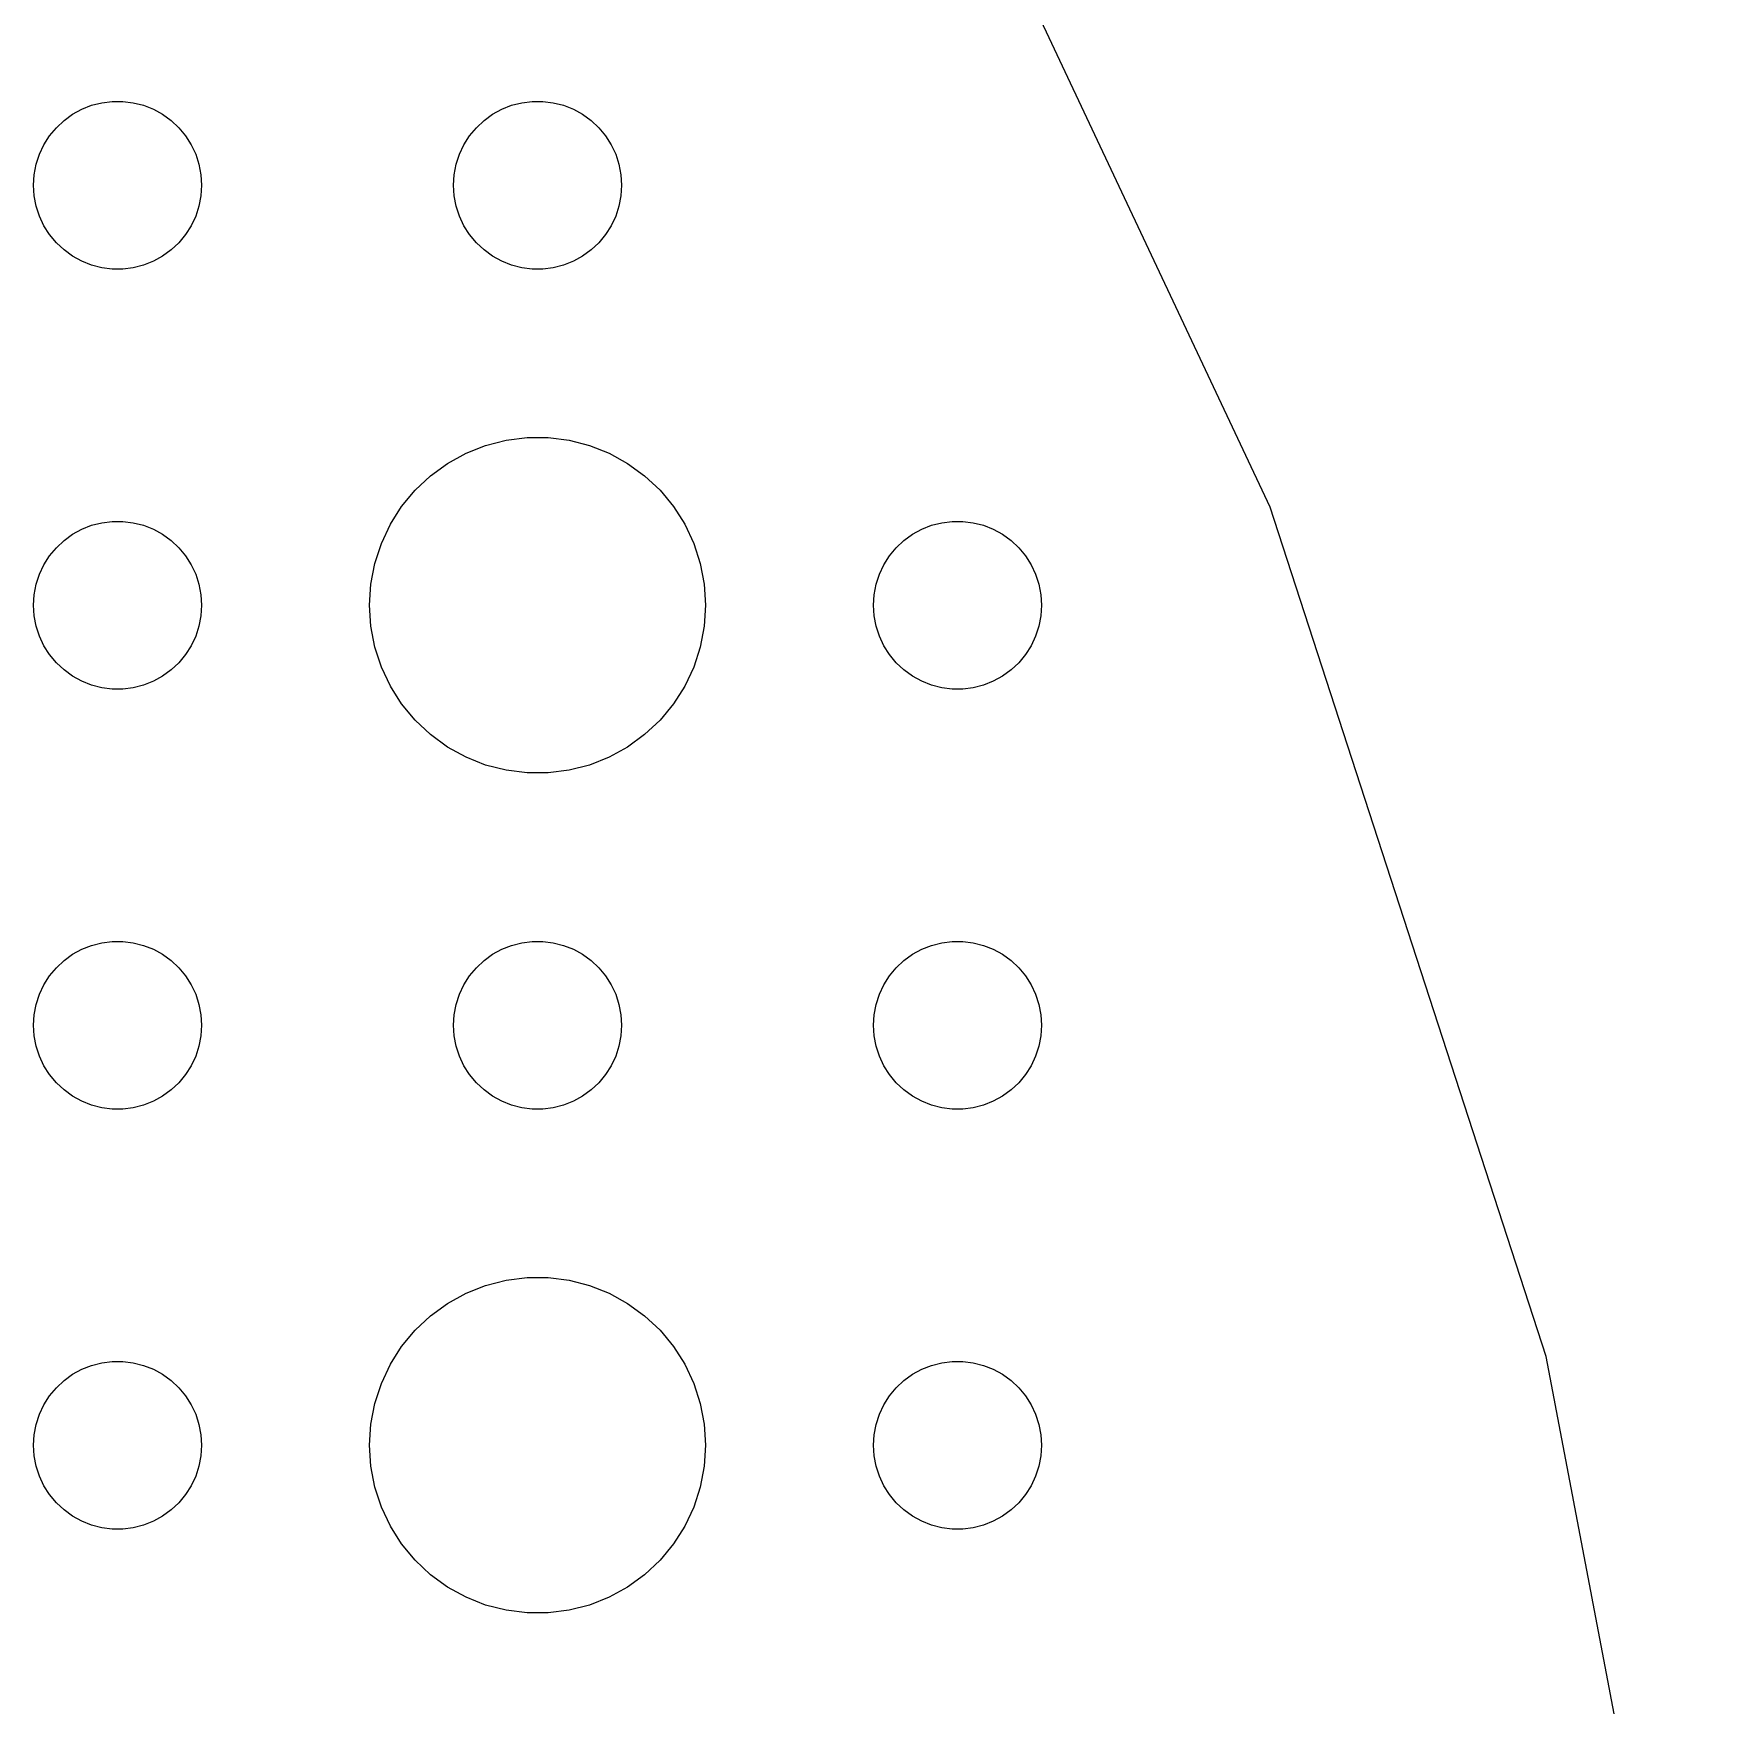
# Model space of a CAD drawing. Header units: metres. Extents: x -127 to 127, y -127 to 127.
# Drawn here: x 96 to 126, y 25.35 to 55.21 of the extents above; entities that cross this region are included whole.
import ezdxf

# ---------------------------------------------------------------- set-up
doc = ezdxf.new("R2010")
doc.units = ezdxf.units.M

msp = doc.modelspace()

# ---------------------------------------------------------------- linework, layer by layer
for p, q in [((118.082, 46.7518), (111.291, 61.1827)), ((96.5439, 53.6558), (96.6963, 53.7665)), ((96.6963, 53.7665), (96.8613, 53.8572)), ((96.8613, 53.8572), (97.0365, 53.9266)), ((97.0365, 53.9266), (97.2189, 53.9734)), ((97.2189, 53.9734), (97.4058, 53.997)), ((97.4058, 53.997), (97.5942, 53.997)), ((97.5942, 53.997), (97.7811, 53.9734)), ((97.7811, 53.9734), (97.9635, 53.9266)), ((97.9635, 53.9266), (98.1387, 53.8572)), ((98.1387, 53.8572), (98.3037, 53.7665)), ((98.3037, 53.7665), (98.4561, 53.6558)), ((104.044, 53.6558), (104.196, 53.7665)), ((104.196, 53.7665), (104.361, 53.8572)), ((104.361, 53.8572), (104.536, 53.9266)), ((104.536, 53.9266), (104.719, 53.9734)), ((104.719, 53.9734), (104.906, 53.997)), ((104.906, 53.997), (105.094, 53.997)), ((105.094, 53.997), (105.281, 53.9734)), ((105.281, 53.9734), (105.464, 53.9266)), ((105.464, 53.9266), (105.639, 53.8572)), ((105.639, 53.8572), (105.804, 53.7665)), ((105.804, 53.7665), (105.956, 53.6558)), ((96.2865, 53.3817), (96.4065, 53.5268)), ((96.4065, 53.5268), (96.5439, 53.6558)), ((98.4561, 53.6558), (98.5934, 53.5268)), ((98.5934, 53.5268), (98.7135, 53.3817)), ((103.786, 53.3817), (103.907, 53.5268)), ((103.907, 53.5268), (104.044, 53.6558)), ((105.956, 53.6558), (106.093, 53.5268)), ((106.093, 53.5268), (106.214, 53.3817)), ((96.1053, 53.0522), (96.1855, 53.2226)), ((96.1855, 53.2226), (96.2865, 53.3817)), ((98.7135, 53.3817), (98.8145, 53.2226)), ((98.8145, 53.2226), (98.8947, 53.0522)), ((103.605, 53.0522), (103.686, 53.2226)), ((103.686, 53.2226), (103.786, 53.3817)), ((106.214, 53.3817), (106.314, 53.2226)), ((106.314, 53.2226), (106.395, 53.0522)), ((96.0118, 52.688), (96.0471, 52.873)), ((96.0471, 52.873), (96.1053, 53.0522)), ((98.8947, 53.0522), (98.9529, 52.873)), ((98.9529, 52.873), (98.9882, 52.688)), ((103.512, 52.688), (103.547, 52.873)), ((103.547, 52.873), (103.605, 53.0522)), ((106.395, 53.0522), (106.453, 52.873)), ((106.453, 52.873), (106.488, 52.688)), ((96, 52.5), (96.0118, 52.688)), ((96.0118, 52.312), (96, 52.5)), ((98.9882, 52.688), (99, 52.5)), ((99, 52.5), (98.9882, 52.312)), ((103.5, 52.5), (103.512, 52.688)), ((103.512, 52.312), (103.5, 52.5)), ((106.488, 52.688), (106.5, 52.5)), ((106.5, 52.5), (106.488, 52.312)), ((96.0471, 52.127), (96.0118, 52.312)), ((98.9882, 52.312), (98.9529, 52.127)), ((103.547, 52.127), (103.512, 52.312)), ((106.488, 52.312), (106.453, 52.127)), ((96.1053, 51.9478), (96.0471, 52.127)), ((96.1855, 51.7774), (96.1053, 51.9478)), ((98.8947, 51.9478), (98.8145, 51.7774)), ((98.9529, 52.127), (98.8947, 51.9478)), ((103.605, 51.9478), (103.547, 52.127)), ((103.686, 51.7774), (103.605, 51.9478)), ((106.395, 51.9478), (106.314, 51.7774)), ((106.453, 52.127), (106.395, 51.9478)), ((96.2865, 51.6183), (96.1855, 51.7774)), ((96.4065, 51.4732), (96.2865, 51.6183)), ((98.7135, 51.6183), (98.5934, 51.4732)), ((98.8145, 51.7774), (98.7135, 51.6183)), ((103.786, 51.6183), (103.686, 51.7774)), ((103.907, 51.4732), (103.786, 51.6183)), ((106.214, 51.6183), (106.093, 51.4732)), ((106.314, 51.7774), (106.214, 51.6183)), ((96.5439, 51.3442), (96.4065, 51.4732)), ((96.6963, 51.2335), (96.5439, 51.3442)), ((98.4561, 51.3442), (98.3037, 51.2335)), ((98.5934, 51.4732), (98.4561, 51.3442)), ((104.044, 51.3442), (103.907, 51.4732)), ((104.196, 51.2335), (104.044, 51.3442)), ((105.956, 51.3442), (105.804, 51.2335)), ((106.093, 51.4732), (105.956, 51.3442)), ((96.8613, 51.1428), (96.6963, 51.2335)), ((97.0365, 51.0734), (96.8613, 51.1428)), ((97.2189, 51.0266), (97.0365, 51.0734)), ((97.4058, 51.003), (97.2189, 51.0266)), ((97.5942, 51.003), (97.4058, 51.003)), ((97.7811, 51.0266), (97.5942, 51.003)), ((97.9635, 51.0734), (97.7811, 51.0266)), ((98.1387, 51.1428), (97.9635, 51.0734)), ((98.3037, 51.2335), (98.1387, 51.1428)), ((104.361, 51.1428), (104.196, 51.2335)), ((104.536, 51.0734), (104.361, 51.1428)), ((104.719, 51.0266), (104.536, 51.0734)), ((104.906, 51.003), (104.719, 51.0266)), ((105.094, 51.003), (104.906, 51.003)), ((105.281, 51.0266), (105.094, 51.003)), ((105.464, 51.0734), (105.281, 51.0266)), ((105.639, 51.1428), (105.464, 51.0734)), ((105.804, 51.2335), (105.639, 51.1428)), ((103.393, 47.533), (103.723, 47.7145)), ((103.723, 47.7145), (104.073, 47.8532)), ((104.073, 47.8532), (104.438, 47.9469)), ((104.438, 47.9469), (104.812, 47.9941)), ((104.812, 47.9941), (105.188, 47.9941)), ((105.188, 47.9941), (105.562, 47.9469)), ((105.562, 47.9469), (105.927, 47.8532)), ((105.927, 47.8532), (106.277, 47.7145)), ((106.277, 47.7145), (106.607, 47.533)), ((103.088, 47.3115), (103.393, 47.533)), ((106.607, 47.533), (106.912, 47.3115)), ((102.813, 47.0536), (103.088, 47.3115)), ((106.912, 47.3115), (107.187, 47.0536)), ((102.573, 46.7634), (102.813, 47.0536)), ((107.187, 47.0536), (107.427, 46.7634)), ((102.371, 46.4453), (102.573, 46.7634)), ((107.427, 46.7634), (107.629, 46.4453)), ((123.01, 31.5836), (118.082, 46.7518)), ((96.5439, 46.1558), (96.6963, 46.2665)), ((96.6963, 46.2665), (96.8613, 46.3572)), ((96.8613, 46.3572), (97.0365, 46.4266)), ((97.0365, 46.4266), (97.2189, 46.4734)), ((97.2189, 46.4734), (97.4058, 46.497)), ((97.4058, 46.497), (97.5942, 46.497)), ((97.5942, 46.497), (97.7811, 46.4734)), ((97.7811, 46.4734), (97.9635, 46.4266)), ((97.9635, 46.4266), (98.1387, 46.3572)), ((98.1387, 46.3572), (98.3037, 46.2665)), ((98.3037, 46.2665), (98.4561, 46.1558)), ((102.211, 46.1044), (102.371, 46.4453)), ((107.629, 46.4453), (107.789, 46.1044)), ((111.544, 46.1558), (111.696, 46.2665)), ((111.696, 46.2665), (111.861, 46.3572)), ((111.861, 46.3572), (112.036, 46.4266)), ((112.036, 46.4266), (112.219, 46.4734)), ((112.219, 46.4734), (112.406, 46.497)), ((112.406, 46.497), (112.594, 46.497)), ((112.594, 46.497), (112.781, 46.4734)), ((112.781, 46.4734), (112.964, 46.4266)), ((112.964, 46.4266), (113.139, 46.3572)), ((113.139, 46.3572), (113.304, 46.2665)), ((113.304, 46.2665), (113.456, 46.1558)), ((96.2865, 45.8817), (96.4065, 46.0268)), ((96.4065, 46.0268), (96.5439, 46.1558)), ((98.4561, 46.1558), (98.5934, 46.0268)), ((98.5934, 46.0268), (98.7135, 45.8817)), ((102.094, 45.7461), (102.211, 46.1044)), ((107.789, 46.1044), (107.906, 45.7461)), ((111.286, 45.8817), (111.407, 46.0268)), ((111.407, 46.0268), (111.544, 46.1558)), ((113.456, 46.1558), (113.593, 46.0268)), ((113.593, 46.0268), (113.714, 45.8817)), ((96.1053, 45.5522), (96.1855, 45.7226)), ((96.1855, 45.7226), (96.2865, 45.8817)), ((98.7135, 45.8817), (98.8145, 45.7226)), ((98.8145, 45.7226), (98.8947, 45.5522)), ((102.024, 45.376), (102.094, 45.7461)), ((107.906, 45.7461), (107.976, 45.376)), ((111.105, 45.5522), (111.186, 45.7226)), ((111.186, 45.7226), (111.286, 45.8817)), ((113.714, 45.8817), (113.814, 45.7226)), ((113.814, 45.7226), (113.895, 45.5522)), ((96.0118, 45.188), (96.0471, 45.373)), ((96.0471, 45.373), (96.1053, 45.5522)), ((98.8947, 45.5522), (98.9529, 45.373)), ((98.9529, 45.373), (98.9882, 45.188)), ((102, 45), (102.024, 45.376)), ((107.976, 45.376), (108, 45)), ((111.012, 45.188), (111.047, 45.373)), ((111.047, 45.373), (111.105, 45.5522)), ((113.895, 45.5522), (113.953, 45.373)), ((113.953, 45.373), (113.988, 45.188)), ((96, 45), (96.0118, 45.188)), ((96.0118, 44.812), (96, 45)), ((98.9882, 45.188), (99, 45)), ((99, 45), (98.9882, 44.812)), ((102.024, 44.624), (102, 45)), ((108, 45), (107.976, 44.624)), ((111, 45), (111.012, 45.188)), ((111.012, 44.812), (111, 45)), ((113.988, 45.188), (114, 45)), ((114, 45), (113.988, 44.812)), ((96.0471, 44.627), (96.0118, 44.812)), ((98.9882, 44.812), (98.9529, 44.627)), ((111.047, 44.627), (111.012, 44.812)), ((113.988, 44.812), (113.953, 44.627)), ((96.1053, 44.4478), (96.0471, 44.627)), ((96.1855, 44.2774), (96.1053, 44.4478)), ((98.8947, 44.4478), (98.8145, 44.2774)), ((98.9529, 44.627), (98.8947, 44.4478)), ((102.094, 44.2539), (102.024, 44.624)), ((107.976, 44.624), (107.906, 44.2539)), ((111.105, 44.4478), (111.047, 44.627)), ((111.186, 44.2774), (111.105, 44.4478)), ((113.895, 44.4478), (113.814, 44.2774)), ((113.953, 44.627), (113.895, 44.4478)), ((96.2865, 44.1183), (96.1855, 44.2774)), ((96.4065, 43.9732), (96.2865, 44.1183)), ((98.7135, 44.1183), (98.5934, 43.9732)), ((98.8145, 44.2774), (98.7135, 44.1183)), ((102.211, 43.8956), (102.094, 44.2539)), ((107.906, 44.2539), (107.789, 43.8956)), ((111.286, 44.1183), (111.186, 44.2774)), ((111.407, 43.9732), (111.286, 44.1183)), ((113.714, 44.1183), (113.593, 43.9732)), ((113.814, 44.2774), (113.714, 44.1183)), ((96.5439, 43.8442), (96.4065, 43.9732)), ((96.6963, 43.7335), (96.5439, 43.8442)), ((98.4561, 43.8442), (98.3037, 43.7335)), ((98.5934, 43.9732), (98.4561, 43.8442)), ((102.371, 43.5547), (102.211, 43.8956)), ((107.789, 43.8956), (107.629, 43.5547)), ((111.544, 43.8442), (111.407, 43.9732)), ((111.696, 43.7335), (111.544, 43.8442)), ((113.456, 43.8442), (113.304, 43.7335)), ((113.593, 43.9732), (113.456, 43.8442)), ((96.8613, 43.6428), (96.6963, 43.7335)), ((97.0365, 43.5734), (96.8613, 43.6428)), ((97.2189, 43.5266), (97.0365, 43.5734)), ((97.4058, 43.503), (97.2189, 43.5266)), ((97.5942, 43.503), (97.4058, 43.503)), ((97.7811, 43.5266), (97.5942, 43.503)), ((97.9635, 43.5734), (97.7811, 43.5266)), ((98.1387, 43.6428), (97.9635, 43.5734)), ((98.3037, 43.7335), (98.1387, 43.6428)), ((102.573, 43.2366), (102.371, 43.5547)), ((107.629, 43.5547), (107.427, 43.2366)), ((111.861, 43.6428), (111.696, 43.7335)), ((112.036, 43.5734), (111.861, 43.6428)), ((112.219, 43.5266), (112.036, 43.5734)), ((112.406, 43.503), (112.219, 43.5266)), ((112.594, 43.503), (112.406, 43.503)), ((112.781, 43.5266), (112.594, 43.503)), ((112.964, 43.5734), (112.781, 43.5266)), ((113.139, 43.6428), (112.964, 43.5734)), ((113.304, 43.7335), (113.139, 43.6428)), ((102.813, 42.9464), (102.573, 43.2366)), ((107.427, 43.2366), (107.187, 42.9464)), ((103.088, 42.6885), (102.813, 42.9464)), ((107.187, 42.9464), (106.912, 42.6885)), ((103.393, 42.467), (103.088, 42.6885)), ((106.912, 42.6885), (106.607, 42.467)), ((103.723, 42.2855), (103.393, 42.467)), ((106.607, 42.467), (106.277, 42.2855)), ((104.073, 42.1468), (103.723, 42.2855)), ((104.438, 42.0531), (104.073, 42.1468)), ((104.812, 42.0059), (104.438, 42.0531)), ((105.188, 42.0059), (104.812, 42.0059)), ((105.562, 42.0531), (105.188, 42.0059)), ((105.927, 42.1468), (105.562, 42.0531)), ((106.277, 42.2855), (105.927, 42.1468)), ((96.5439, 38.6558), (96.6963, 38.7665)), ((96.6963, 38.7665), (96.8613, 38.8572)), ((96.8613, 38.8572), (97.0365, 38.9266)), ((97.0365, 38.9266), (97.2189, 38.9734)), ((97.2189, 38.9734), (97.4058, 38.997)), ((97.4058, 38.997), (97.5942, 38.997)), ((97.5942, 38.997), (97.7811, 38.9734)), ((97.7811, 38.9734), (97.9635, 38.9266)), ((97.9635, 38.9266), (98.1387, 38.8572)), ((98.1387, 38.8572), (98.3037, 38.7665)), ((98.3037, 38.7665), (98.4561, 38.6558)), ((104.044, 38.6558), (104.196, 38.7665)), ((104.196, 38.7665), (104.361, 38.8572)), ((104.361, 38.8572), (104.536, 38.9266)), ((104.536, 38.9266), (104.719, 38.9734)), ((104.719, 38.9734), (104.906, 38.997)), ((104.906, 38.997), (105.094, 38.997)), ((105.094, 38.997), (105.281, 38.9734)), ((105.281, 38.9734), (105.464, 38.9266)), ((105.464, 38.9266), (105.639, 38.8572)), ((105.639, 38.8572), (105.804, 38.7665)), ((105.804, 38.7665), (105.956, 38.6558)), ((111.544, 38.6558), (111.696, 38.7665)), ((111.696, 38.7665), (111.861, 38.8572)), ((111.861, 38.8572), (112.036, 38.9266)), ((112.036, 38.9266), (112.219, 38.9734)), ((112.219, 38.9734), (112.406, 38.997)), ((112.406, 38.997), (112.594, 38.997)), ((112.594, 38.997), (112.781, 38.9734)), ((112.781, 38.9734), (112.964, 38.9266)), ((112.964, 38.9266), (113.139, 38.8572)), ((113.139, 38.8572), (113.304, 38.7665)), ((113.304, 38.7665), (113.456, 38.6558)), ((96.2865, 38.3817), (96.4065, 38.5268)), ((96.4065, 38.5268), (96.5439, 38.6558)), ((98.4561, 38.6558), (98.5934, 38.5268)), ((98.5934, 38.5268), (98.7135, 38.3817)), ((103.786, 38.3817), (103.907, 38.5268)), ((103.907, 38.5268), (104.044, 38.6558)), ((105.956, 38.6558), (106.093, 38.5268)), ((106.093, 38.5268), (106.214, 38.3817)), ((111.286, 38.3817), (111.407, 38.5268)), ((111.407, 38.5268), (111.544, 38.6558)), ((113.456, 38.6558), (113.593, 38.5268)), ((113.593, 38.5268), (113.714, 38.3817)), ((96.1053, 38.0522), (96.1855, 38.2226)), ((96.1855, 38.2226), (96.2865, 38.3817)), ((98.7135, 38.3817), (98.8145, 38.2226)), ((98.8145, 38.2226), (98.8947, 38.0522)), ((103.605, 38.0522), (103.686, 38.2226)), ((103.686, 38.2226), (103.786, 38.3817)), ((106.214, 38.3817), (106.314, 38.2226)), ((106.314, 38.2226), (106.395, 38.0522)), ((111.105, 38.0522), (111.186, 38.2226)), ((111.186, 38.2226), (111.286, 38.3817)), ((113.714, 38.3817), (113.814, 38.2226)), ((113.814, 38.2226), (113.895, 38.0522)), ((96.0118, 37.688), (96.0471, 37.873)), ((96.0471, 37.873), (96.1053, 38.0522)), ((98.8947, 38.0522), (98.9529, 37.873)), ((98.9529, 37.873), (98.9882, 37.688)), ((103.512, 37.688), (103.547, 37.873)), ((103.547, 37.873), (103.605, 38.0522)), ((106.395, 38.0522), (106.453, 37.873)), ((106.453, 37.873), (106.488, 37.688)), ((111.012, 37.688), (111.047, 37.873)), ((111.047, 37.873), (111.105, 38.0522)), ((113.895, 38.0522), (113.953, 37.873)), ((113.953, 37.873), (113.988, 37.688)), ((96, 37.5), (96.0118, 37.688)), ((96.0118, 37.312), (96, 37.5)), ((98.9882, 37.688), (99, 37.5)), ((99, 37.5), (98.9882, 37.312)), ((103.5, 37.5), (103.512, 37.688)), ((103.512, 37.312), (103.5, 37.5)), ((106.488, 37.688), (106.5, 37.5)), ((106.5, 37.5), (106.488, 37.312)), ((111, 37.5), (111.012, 37.688)), ((111.012, 37.312), (111, 37.5)), ((113.988, 37.688), (114, 37.5)), ((114, 37.5), (113.988, 37.312)), ((96.0471, 37.127), (96.0118, 37.312)), ((98.9882, 37.312), (98.9529, 37.127)), ((103.547, 37.127), (103.512, 37.312)), ((106.488, 37.312), (106.453, 37.127)), ((111.047, 37.127), (111.012, 37.312)), ((113.988, 37.312), (113.953, 37.127)), ((96.1053, 36.9478), (96.0471, 37.127)), ((96.1855, 36.7774), (96.1053, 36.9478)), ((98.8947, 36.9478), (98.8145, 36.7774)), ((98.9529, 37.127), (98.8947, 36.9478)), ((103.605, 36.9478), (103.547, 37.127)), ((103.686, 36.7774), (103.605, 36.9478)), ((106.395, 36.9478), (106.314, 36.7774)), ((106.453, 37.127), (106.395, 36.9478)), ((111.105, 36.9478), (111.047, 37.127)), ((111.186, 36.7774), (111.105, 36.9478)), ((113.895, 36.9478), (113.814, 36.7774)), ((113.953, 37.127), (113.895, 36.9478)), ((96.2865, 36.6183), (96.1855, 36.7774)), ((96.4065, 36.4732), (96.2865, 36.6183)), ((98.7135, 36.6183), (98.5934, 36.4732)), ((98.8145, 36.7774), (98.7135, 36.6183)), ((103.786, 36.6183), (103.686, 36.7774)), ((103.907, 36.4732), (103.786, 36.6183)), ((106.214, 36.6183), (106.093, 36.4732)), ((106.314, 36.7774), (106.214, 36.6183)), ((111.286, 36.6183), (111.186, 36.7774)), ((111.407, 36.4732), (111.286, 36.6183)), ((113.714, 36.6183), (113.593, 36.4732)), ((113.814, 36.7774), (113.714, 36.6183)), ((96.5439, 36.3442), (96.4065, 36.4732)), ((96.6963, 36.2335), (96.5439, 36.3442)), ((98.4561, 36.3442), (98.3037, 36.2335)), ((98.5934, 36.4732), (98.4561, 36.3442)), ((104.044, 36.3442), (103.907, 36.4732)), ((104.196, 36.2335), (104.044, 36.3442)), ((105.956, 36.3442), (105.804, 36.2335)), ((106.093, 36.4732), (105.956, 36.3442)), ((111.544, 36.3442), (111.407, 36.4732)), ((111.696, 36.2335), (111.544, 36.3442)), ((113.456, 36.3442), (113.304, 36.2335)), ((113.593, 36.4732), (113.456, 36.3442)), ((96.8613, 36.1428), (96.6963, 36.2335)), ((97.0365, 36.0734), (96.8613, 36.1428)), ((97.2189, 36.0266), (97.0365, 36.0734)), ((97.4058, 36.003), (97.2189, 36.0266)), ((97.5942, 36.003), (97.4058, 36.003)), ((97.7811, 36.0266), (97.5942, 36.003)), ((97.9635, 36.0734), (97.7811, 36.0266)), ((98.1387, 36.1428), (97.9635, 36.0734)), ((98.3037, 36.2335), (98.1387, 36.1428)), ((104.361, 36.1428), (104.196, 36.2335)), ((104.536, 36.0734), (104.361, 36.1428)), ((104.719, 36.0266), (104.536, 36.0734)), ((104.906, 36.003), (104.719, 36.0266)), ((105.094, 36.003), (104.906, 36.003)), ((105.281, 36.0266), (105.094, 36.003)), ((105.464, 36.0734), (105.281, 36.0266)), ((105.639, 36.1428), (105.464, 36.0734)), ((105.804, 36.2335), (105.639, 36.1428)), ((111.861, 36.1428), (111.696, 36.2335)), ((112.036, 36.0734), (111.861, 36.1428)), ((112.219, 36.0266), (112.036, 36.0734)), ((112.406, 36.003), (112.219, 36.0266)), ((112.594, 36.003), (112.406, 36.003)), ((112.781, 36.0266), (112.594, 36.003)), ((112.964, 36.0734), (112.781, 36.0266)), ((113.139, 36.1428), (112.964, 36.0734)), ((113.304, 36.2335), (113.139, 36.1428)), ((103.393, 32.533), (103.723, 32.7145)), ((103.723, 32.7145), (104.073, 32.8532)), ((104.073, 32.8532), (104.438, 32.9469)), ((104.438, 32.9469), (104.812, 32.9941)), ((104.812, 32.9941), (105.188, 32.9941)), ((105.188, 32.9941), (105.562, 32.9469)), ((105.562, 32.9469), (105.927, 32.8532)), ((105.927, 32.8532), (106.277, 32.7145)), ((106.277, 32.7145), (106.607, 32.533)), ((103.088, 32.3115), (103.393, 32.533)), ((106.607, 32.533), (106.912, 32.3115)), ((102.813, 32.0536), (103.088, 32.3115)), ((106.912, 32.3115), (107.187, 32.0536)), ((102.573, 31.7634), (102.813, 32.0536)), ((107.187, 32.0536), (107.427, 31.7634)), ((102.371, 31.4453), (102.573, 31.7634)), ((107.427, 31.7634), (107.629, 31.4453)), ((125.999, 15.9173), (123.01, 31.5836)), ((96.5439, 31.1558), (96.6963, 31.2665)), ((96.6963, 31.2665), (96.8613, 31.3572)), ((96.8613, 31.3572), (97.0365, 31.4266)), ((97.0365, 31.4266), (97.2189, 31.4734)), ((97.2189, 31.4734), (97.4058, 31.497)), ((97.4058, 31.497), (97.5942, 31.497)), ((97.5942, 31.497), (97.7811, 31.4734)), ((97.7811, 31.4734), (97.9635, 31.4266)), ((97.9635, 31.4266), (98.1387, 31.3572)), ((98.1387, 31.3572), (98.3037, 31.2665)), ((98.3037, 31.2665), (98.4561, 31.1558)), ((102.211, 31.1044), (102.371, 31.4453)), ((107.629, 31.4453), (107.789, 31.1044)), ((111.544, 31.1558), (111.696, 31.2665)), ((111.696, 31.2665), (111.861, 31.3572)), ((111.861, 31.3572), (112.036, 31.4266)), ((112.036, 31.4266), (112.219, 31.4734)), ((112.219, 31.4734), (112.406, 31.497)), ((112.406, 31.497), (112.594, 31.497)), ((112.594, 31.497), (112.781, 31.4734)), ((112.781, 31.4734), (112.964, 31.4266)), ((112.964, 31.4266), (113.139, 31.3572)), ((113.139, 31.3572), (113.304, 31.2665)), ((113.304, 31.2665), (113.456, 31.1558)), ((96.2865, 30.8817), (96.4065, 31.0268)), ((96.4065, 31.0268), (96.5439, 31.1558)), ((98.4561, 31.1558), (98.5934, 31.0268)), ((98.5934, 31.0268), (98.7135, 30.8817)), ((102.094, 30.7461), (102.211, 31.1044)), ((107.789, 31.1044), (107.906, 30.7461)), ((111.286, 30.8817), (111.407, 31.0268)), ((111.407, 31.0268), (111.544, 31.1558)), ((113.456, 31.1558), (113.593, 31.0268)), ((113.593, 31.0268), (113.714, 30.8817)), ((96.1053, 30.5522), (96.1855, 30.7226)), ((96.1855, 30.7226), (96.2865, 30.8817)), ((98.7135, 30.8817), (98.8145, 30.7226)), ((98.8145, 30.7226), (98.8947, 30.5522)), ((102.024, 30.376), (102.094, 30.7461)), ((107.906, 30.7461), (107.976, 30.376)), ((111.105, 30.5522), (111.186, 30.7226)), ((111.186, 30.7226), (111.286, 30.8817)), ((113.714, 30.8817), (113.814, 30.7226)), ((113.814, 30.7226), (113.895, 30.5522)), ((96.0118, 30.188), (96.0471, 30.373)), ((96.0471, 30.373), (96.1053, 30.5522)), ((98.8947, 30.5522), (98.9529, 30.373)), ((98.9529, 30.373), (98.9882, 30.188)), ((102, 30), (102.024, 30.376)), ((107.976, 30.376), (108, 30)), ((111.012, 30.188), (111.047, 30.373)), ((111.047, 30.373), (111.105, 30.5522)), ((113.895, 30.5522), (113.953, 30.373)), ((113.953, 30.373), (113.988, 30.188)), ((96, 30), (96.0118, 30.188)), ((96.0118, 29.812), (96, 30)), ((98.9882, 30.188), (99, 30)), ((99, 30), (98.9882, 29.812)), ((102.024, 29.624), (102, 30)), ((108, 30), (107.976, 29.624)), ((111, 30), (111.012, 30.188)), ((111.012, 29.812), (111, 30)), ((113.988, 30.188), (114, 30)), ((114, 30), (113.988, 29.812)), ((96.0471, 29.627), (96.0118, 29.812)), ((98.9882, 29.812), (98.9529, 29.627)), ((111.047, 29.627), (111.012, 29.812)), ((113.988, 29.812), (113.953, 29.627)), ((96.1053, 29.4478), (96.0471, 29.627)), ((96.1855, 29.2774), (96.1053, 29.4478)), ((98.8947, 29.4478), (98.8145, 29.2774)), ((98.9529, 29.627), (98.8947, 29.4478)), ((102.094, 29.2539), (102.024, 29.624)), ((107.976, 29.624), (107.906, 29.2539)), ((111.105, 29.4478), (111.047, 29.627)), ((111.186, 29.2774), (111.105, 29.4478)), ((113.895, 29.4478), (113.814, 29.2774)), ((113.953, 29.627), (113.895, 29.4478)), ((96.2865, 29.1183), (96.1855, 29.2774)), ((96.4065, 28.9732), (96.2865, 29.1183)), ((98.7135, 29.1183), (98.5934, 28.9732)), ((98.8145, 29.2774), (98.7135, 29.1183)), ((102.211, 28.8956), (102.094, 29.2539)), ((107.906, 29.2539), (107.789, 28.8956)), ((111.286, 29.1183), (111.186, 29.2774)), ((111.407, 28.9732), (111.286, 29.1183)), ((113.714, 29.1183), (113.593, 28.9732)), ((113.814, 29.2774), (113.714, 29.1183)), ((96.5439, 28.8442), (96.4065, 28.9732)), ((96.6963, 28.7335), (96.5439, 28.8442)), ((98.4561, 28.8442), (98.3037, 28.7335)), ((98.5934, 28.9732), (98.4561, 28.8442)), ((102.371, 28.5547), (102.211, 28.8956)), ((107.789, 28.8956), (107.629, 28.5547)), ((111.544, 28.8442), (111.407, 28.9732)), ((111.696, 28.7335), (111.544, 28.8442)), ((113.456, 28.8442), (113.304, 28.7335)), ((113.593, 28.9732), (113.456, 28.8442)), ((96.8613, 28.6427), (96.6963, 28.7335)), ((97.0365, 28.5734), (96.8613, 28.6427)), ((97.2189, 28.5266), (97.0365, 28.5734)), ((97.4058, 28.503), (97.2189, 28.5266)), ((97.5942, 28.503), (97.4058, 28.503)), ((97.7811, 28.5266), (97.5942, 28.503)), ((97.9635, 28.5734), (97.7811, 28.5266)), ((98.1387, 28.6427), (97.9635, 28.5734)), ((98.3037, 28.7335), (98.1387, 28.6427)), ((102.573, 28.2366), (102.371, 28.5547)), ((107.629, 28.5547), (107.427, 28.2366)), ((111.861, 28.6427), (111.696, 28.7335)), ((112.036, 28.5734), (111.861, 28.6427)), ((112.219, 28.5266), (112.036, 28.5734)), ((112.406, 28.503), (112.219, 28.5266)), ((112.594, 28.503), (112.406, 28.503)), ((112.781, 28.5266), (112.594, 28.503)), ((112.964, 28.5734), (112.781, 28.5266)), ((113.139, 28.6427), (112.964, 28.5734)), ((113.304, 28.7335), (113.139, 28.6427)), ((102.813, 27.9464), (102.573, 28.2366)), ((107.427, 28.2366), (107.187, 27.9464)), ((103.088, 27.6884), (102.813, 27.9464)), ((107.187, 27.9464), (106.912, 27.6884)), ((103.393, 27.467), (103.088, 27.6884)), ((106.912, 27.6884), (106.607, 27.467)), ((103.723, 27.2855), (103.393, 27.467)), ((106.607, 27.467), (106.277, 27.2855)), ((104.073, 27.1468), (103.723, 27.2855)), ((104.438, 27.0531), (104.073, 27.1468)), ((104.812, 27.0059), (104.438, 27.0531)), ((105.188, 27.0059), (104.812, 27.0059)), ((105.562, 27.0531), (105.188, 27.0059)), ((105.927, 27.1468), (105.562, 27.0531)), ((106.277, 27.2855), (105.927, 27.1468))]:
    msp.add_line(p, q)

doc.saveas('drawing.dxf')
